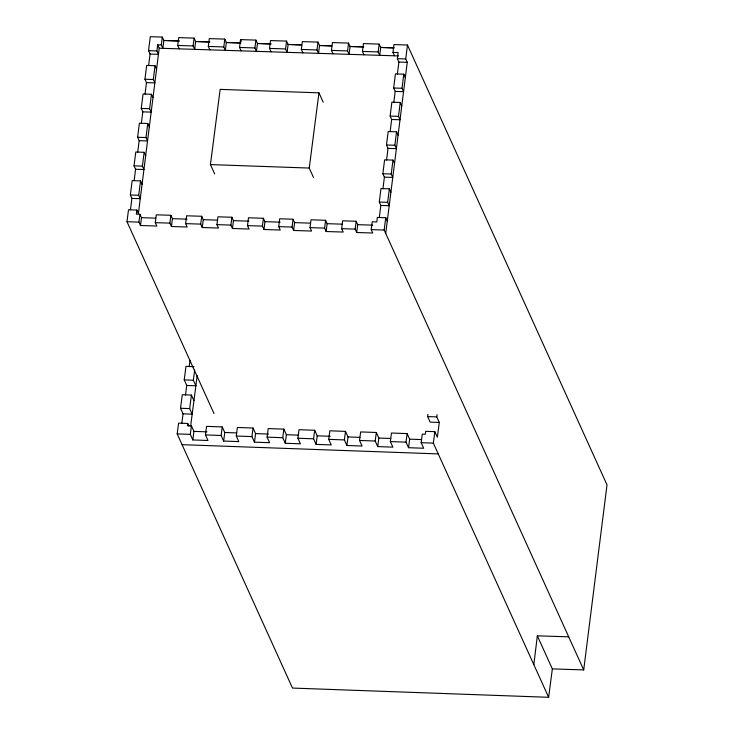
<?xml version="1.0" encoding="UTF-8"?>
<svg xmlns="http://www.w3.org/2000/svg" width="734" height="734" viewBox="0 0 734 734"><rect width="100%" height="100%" fill="white"/><g stroke="black" fill="none" stroke-linecap="round" stroke-linejoin="round"><path stroke-width="1.1" d="M533.838 664.655L537.343 635.827L568.703 636.837M213.989 413.526L126.991 221.732L128.496 209.777L136.863 210.052L138.405 213.447L159.223 48.205L157.682 44.811L161.324 44.921L162.865 48.325L163.856 40.489L162.315 37.085L150.296 36.7L148.534 50.664L150.075 54.068L148.644 65.427M130.468 209.768L131.9 198.409L130.358 195.015L132.166 180.628L140.533 180.894L142.075 184.298M134.138 180.619L135.57 169.26L134.028 165.866L135.772 152.03L144.139 152.305L145.681 155.7M137.735 152.021L139.166 140.662L137.625 137.267L139.396 123.22L147.763 123.486L149.314 126.89M141.368 123.211L142.8 111.852L141.258 108.448L143.075 94.007L151.443 94.273L152.993 97.677M145.048 93.998L146.479 82.639L144.937 79.244L146.672 65.436L155.048 65.702L156.59 69.106M136.863 210.052L136.35 214.163L139.974 214.282L141.515 217.686L140.488 225.512L156.847 226.044L155.305 222.65L156.324 214.814L170.894 215.282L172.435 218.677L171.444 226.512L187.179 227.026L185.638 223.622L186.619 215.787L201.712 216.273L203.254 219.677L202.263 227.512L218.503 228.035L216.961 224.641L217.943 216.805L231.898 217.255L233.44 220.65L232.449 228.485L249.037 229.026L247.496 225.622L248.487 217.787L263.405 218.273L264.946 221.668L263.956 229.503L280.269 230.036L278.727 226.632L279.709 218.796L293.049 219.227L294.6 222.631L293.609 230.467L311.565 231.045L310.023 227.641L311.014 219.805L325.584 220.283L327.125 223.677L326.144 231.513L343.2 232.063L341.659 228.669L342.65 220.833L356.155 221.264L357.697 224.668L356.706 232.504L372.762 233.017L371.221 229.623L372.211 221.787L376.79 221.934L377.349 217.447L385.726 217.723L387.268 221.118M131.9 198.409L140.267 198.685L138.726 195.281L140.533 180.894M135.57 169.26L143.937 169.536L142.396 166.132L144.139 152.305M139.166 140.662L147.543 140.937L146.002 137.533L147.763 123.486M142.8 111.852L151.167 112.118L149.626 108.724L151.443 94.273M146.479 82.639L154.846 82.914L153.305 79.511L155.048 65.702M150.075 54.068L158.443 54.334L156.902 50.94L157.682 44.811M161.324 44.921L162.315 37.085M179.261 48.857L177.711 45.453L178.701 37.617L194.115 38.113L195.657 41.508L194.675 49.352L193.134 45.948L194.115 38.113M171.444 226.512L169.903 223.118L170.894 215.282M209.851 49.839L208.309 46.444L209.3 38.608L224.797 39.104L226.338 42.508L225.347 50.343L223.806 46.939L224.797 39.104M202.263 227.512L200.721 224.118L201.712 216.273M241.091 50.848L239.55 47.453L240.532 39.618L255.909 40.113L257.451 43.508L256.46 51.343L254.918 47.949L255.909 40.113M232.449 228.485L230.907 225.09L231.898 217.255M271.066 51.82L269.525 48.416L270.516 40.581L286.554 41.104L288.095 44.499L287.104 52.334L285.563 48.939L286.554 41.104M263.956 229.503L262.414 226.109L263.405 218.273M302.885 52.848L301.344 49.444L302.335 41.609L317.996 42.113L319.538 45.517L318.547 53.353L317.005 49.958L317.996 42.113M293.609 230.467L292.068 227.063L293.049 219.227M332.979 53.821L331.438 50.417L332.429 42.581L348.54 43.104L350.081 46.499L349.1 54.344L347.558 50.94L348.54 43.104M326.144 231.513L324.602 228.118L325.584 220.283M363.981 54.821L362.44 51.426L363.431 43.581L379.157 44.095L380.698 47.49L379.707 55.325L378.166 51.931L379.157 44.095M356.706 232.504L355.164 229.1L356.155 221.264M394.516 55.802L392.974 52.408L393.965 44.572L407.471 45.013L607.009 484.88L583.704 669.913L552.344 668.903L537.343 635.827M379.313 217.548L380.836 205.437L379.294 202.043L380.992 188.565L389.359 188.831L390.901 192.225M382.928 188.785L384.396 177.151L382.854 173.756L384.607 159.828L392.984 160.095L394.525 163.498M386.552 160.049L388.02 148.378L386.479 144.983L388.176 131.533L396.543 131.799L398.085 135.194M390.13 131.615L391.662 119.486L390.121 116.082L391.864 102.219L400.232 102.485L401.773 105.889M393.819 102.338L395.195 91.401L393.653 88.007L395.424 73.914L403.801 74.18L405.342 77.584M397.378 74.042L398.892 62.069L397.351 58.674L398.112 52.573L392.974 52.408M583.704 669.913L384.176 230.045L385.726 217.723M380.836 205.437L389.203 205.713L387.662 202.309L389.359 188.831M384.396 177.151L392.763 177.417L391.222 174.022L392.984 160.095M388.02 148.378L396.388 148.644L394.846 145.249L396.543 131.799M391.662 119.486L400.03 119.752L398.489 116.357L400.232 102.485M395.195 91.401L403.562 91.677L402.021 88.273L403.801 74.18M398.892 62.069L407.26 62.335L405.719 58.94L407.471 45.013M385.717 233.44L407.287 62.106M140.488 225.512L138.946 222.118L139.974 214.282M214.677 173.94L210.438 164.59L220.154 89.374L318.951 92.842L323.199 102.191M552.344 668.903L548.647 697.3L292.49 688.07L177.188 433.895L178.591 423.133L187.73 423.454L188.996 426.243M181.812 423.39L183.05 413.838L180.527 408.269L182.289 394.754L191.427 395.085L193.95 400.645M185.5 395.011L186.748 385.46L184.225 379.891L185.977 366.376L193.978 366.661M189.198 366.633L190.023 360.266M187.73 423.454L187.445 425.674L191.418 425.812L193.941 431.381L192.831 439.941L207.979 440.483L205.456 434.913L206.566 426.362L222.237 426.922L224.76 432.491L223.65 441.051L238.798 441.593L236.275 436.024L237.385 427.472L253.047 428.032L255.579 433.601L254.459 442.162L269.617 442.703L267.093 437.134L268.204 428.583L283.865 429.142L286.388 434.712L285.278 443.272L300.426 443.813L297.903 438.244L299.022 429.693L314.684 430.262L317.207 435.822L316.097 444.382L331.245 444.923L328.722 439.354L329.832 430.803L345.503 431.372L348.026 436.932L346.907 445.492L362.064 446.033L359.541 440.464L360.651 431.913L376.313 432.482L378.845 438.042L377.726 446.602L392.883 447.144L390.35 441.574L391.47 433.023L407.131 433.592L409.655 439.152L408.544 447.712L423.692 448.254L421.169 442.685L422.289 434.133L425.325 434.244L425.702 431.335L434.84 431.665L437.363 437.225L439.29 422.463L436.767 416.903L437.06 414.627M183.05 413.838L192.189 414.169L189.666 408.599L191.427 395.085M186.748 385.46L195.886 385.79L193.354 380.221L194.675 370.083M190.666 425.839L197.198 375.652M192.831 439.941L190.308 434.372L191.418 425.812M223.65 441.051L221.118 435.482L222.237 426.922M254.459 442.162L251.936 436.592L253.047 428.032M313.482 177.408L309.243 168.058L318.951 92.842M285.278 443.272L282.755 437.703L283.865 429.142M316.097 444.382L313.574 438.813L314.684 430.262M346.907 445.492L344.384 439.923L345.503 431.372M377.726 446.602L375.202 441.033L376.313 432.482M408.544 447.712L406.021 442.143L407.131 433.592M439.29 422.463L430.152 422.133L427.628 416.573L427.922 414.306M548.647 697.3L433.354 443.125L434.84 431.665M226.329 42.489L240.945 42.957M331.731 45.875L319.519 45.48L331.75 45.912M350.063 46.462L363.807 46.903L350.081 46.499M394.341 47.875L380.671 47.444L393.231 47.894M226.338 42.508L239.825 42.939M177.711 45.453L193.134 45.948M208.309 46.444L223.806 46.939M239.55 47.453L254.918 47.949M269.525 48.416L285.563 48.939M301.344 49.444L317.005 49.958M331.438 50.417L347.558 50.94M362.44 51.426L378.166 51.931M159.223 48.205L398.626 55.94M397.351 58.674L405.719 58.94M148.534 50.664L156.902 50.94M144.937 79.244L153.305 79.511M393.653 88.007L402.021 88.273M390.121 116.082L398.489 116.357M141.258 108.448L149.626 108.724M386.479 144.983L394.846 145.249M137.625 137.267L146.002 137.533M382.854 173.756L391.222 174.022M134.028 165.866L142.396 166.132M379.294 202.043L387.662 202.309M130.358 195.015L138.726 195.281M141.515 217.686L155.681 218.136M172.435 218.677L187.042 219.154M203.254 219.677L217.328 220.127M233.44 220.65L248.918 221.154M264.946 221.668L280.168 222.163M294.6 222.631L310.308 223.136M327.125 223.677L341.916 224.154M357.697 224.668L372.679 225.155M126.991 221.732L138.946 222.118M155.305 222.65L169.903 223.118M185.638 223.622L200.721 224.118M216.961 224.641L230.907 225.09M247.496 225.622L262.414 226.109M278.727 226.632L292.068 227.063M310.023 227.641L324.602 228.118M341.659 228.669L355.164 229.1M371.221 229.623L384.176 230.045M210.438 164.59L309.243 168.058M184.225 379.891L193.354 380.221M427.628 416.573L436.767 416.903M180.527 408.269L189.666 408.599M193.941 431.381L206.933 431.849M224.76 432.491L236.66 432.922M255.579 433.601L268.561 434.069M286.388 434.712L298.298 435.143M317.207 435.822L330.199 436.29M348.026 436.932L359.926 437.363M378.845 438.042L390.745 438.473M409.655 439.152L421.564 439.583M177.188 433.895L190.308 434.372M205.456 434.913L221.118 435.482M236.275 436.024L251.936 436.592M267.093 437.134L282.755 437.703M297.903 438.244L313.574 438.813M328.722 439.354L344.384 439.923M359.541 440.464L375.202 441.033M390.35 441.574L406.021 442.143M421.169 442.685L433.354 443.125M182.078 444.676L438.235 453.906M240.532 39.618L241.303 41.306M179.151 40.976L163.847 40.48L179.151 40.985M209.75 41.957L195.657 41.508L209.759 41.966M270.919 43.921L257.441 43.489L270.929 43.948M301.601 44.902L288.077 44.471L301.619 44.939"/></g></svg>
